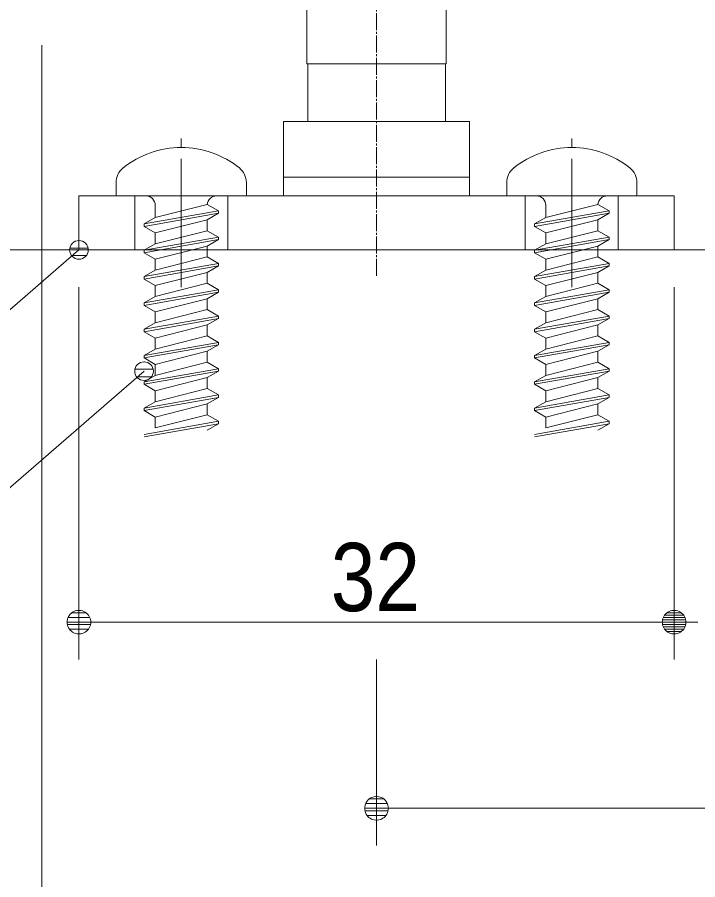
# Model space of a CAD drawing. Units: millimetres, scale not verified. Extents: x -6062 to 6062, y -3045 to 3045.
# Drawn here: x 785.5 to 1151.4, y -2338.4 to -1875 of the extents above; entities that cross this region are included whole.
import ezdxf
from ezdxf.enums import TextEntityAlignment as Align

# ---------------------------------------------------------------- set-up
doc = ezdxf.new("R2010")
doc.units = ezdxf.units.MM
doc.header["$LTSCALE"] = 20
doc.linetypes.add('CHAIN2', pattern=[12, 9, -1, 1, -1])
for name, color, linetype, lineweight in [('0-0_2寸法-3', 7, 'Continuous', 9), ('0-1_3一般', 7, 'Continuous', 9), ('0-3_2寸法-1', 7, 'Continuous', 9), ('0-4_0', 7, 'Continuous', 9)]:
    doc.layers.add(name, color=color, linetype=linetype, lineweight=lineweight)
doc.styles.add('ＭＳ Ｐゴシック', font='')
doc.styles.get('ＭＳ Ｐゴシック').set_extended_font_data('MS PGothic')

# ---------------------------------------------------------------- blocks, each defined once
blk = doc.blocks.new('_Dot')
at = {"layer": '0-4_0'}
for p, q in [((-10, 0), (-20, 0)), ((9.78, 2), (-9.78, 2)), ((7.99, 6), (-7.99, 6)), ((9.16, -3.98), (-9.16, -3.98)), ((6, -7.98), (-6, -7.98))]:
    blk.add_line(p, q, dxfattribs=at)
for points in [[(10, 0), (9.92, 1.25), (9.69, 2.49), (9.3, 3.68), (8.76, 4.82), (8.09, 5.88), (7.29, 6.85), (6.37, 7.71), (5.36, 8.44), (4.26, 9.05), (3.09, 9.51), (1.87, 9.82), (0.63, 9.98), (-0.63, 9.98), (-1.87, 9.82), (-3.09, 9.51), (-4.26, 9.05), (-5.36, 8.44), (-6.37, 7.71), (-7.29, 6.85), (-8.09, 5.88), (-8.76, 4.82), (-9.3, 3.68), (-9.69, 2.49), (-9.92, 1.25), (-10, 0), (0, 0)], [(-10, 0), (-9.92, -1.25), (-9.69, -2.49), (-9.3, -3.68), (-8.76, -4.82), (-8.09, -5.88), (-7.29, -6.85), (-6.37, -7.71), (-5.36, -8.44), (-4.26, -9.05), (-3.09, -9.51), (-1.87, -9.82), (-0.63, -9.98), (0.63, -9.98), (1.87, -9.82), (3.09, -9.51), (4.26, -9.05), (5.36, -8.44), (6.37, -7.71), (7.29, -6.85), (8.09, -5.88), (8.76, -4.82), (9.3, -3.68), (9.69, -2.49), (9.92, -1.25), (10, 0), (0, 0)]]:
    blk.add_lwpolyline(points, close=True, dxfattribs=at)
blk = doc.blocks.new('グループ-32')
at = {"layer": '0-1_3一般'}
blk.add_line((49596.2, -40000), (69523.7, -40000), dxfattribs=at)
blk = doc.blocks.new('グループ-52')
at = {"layer": '0-1_3一般'}
for p, q in [((57423.7, -38900), (57423.7, -38803.3)), ((56723.7, -39420), (56723.7, -39275.5)), ((58123.7, -39275.5), (58123.7, -39420)), ((58123.7, -39420), (57803.7, -39420)), ((57703.7, -39510.7), (57143.7, -39652.1)), ((57143.7, -39652.1), (57143.7, -39520)), ((57704.1, -39511), (57703.7, -39510.7)), ((57823.7, -39580), (57704.1, -39511)), ((57823.7, -39580), (57023.7, -39721.3)), ((57143.7, -39652.1), (57023.7, -39721.3)), ((57823.7, -39580), (57823.7, -39606.7)), ((57023.7, -39721.3), (57023.7, -39748)), ((57023.7, -39748), (57143.7, -39817.3)), ((57143.7, -39817.3), (57703.7, -39675.9)), ((57703.7, -39793.4), (57703.7, -39675.9)), ((57703.7, -39793.4), (57143.7, -39934.7)), ((57143.7, -39934.7), (57143.7, -39817.3)), ((57823.7, -39862.7), (57703.7, -39793.4)), ((57023.7, -40030.7), (57823.7, -39889.3)), ((57143.7, -39934.7), (57023.7, -40004)), ((57823.7, -39889.3), (57703.7, -39958.6)), ((57823.7, -39862.7), (57823.7, -39889.3)), ((57703.7, -40076.1), (57703.7, -39958.6)), ((57143.7, -40217.4), (57143.7, -40099.9)), ((57823.7, -40145.3), (57023.7, -40286.7)), ((57143.7, -40217.4), (57023.7, -40286.7)), ((57823.7, -40145.3), (57823.7, -40172)), ((57023.7, -40286.7), (57023.7, -40313.3)), ((57023.7, -40313.3), (57143.7, -40382.6)), ((57143.7, -40382.6), (57703.7, -40241.3)), ((57703.7, -40358.7), (57703.7, -40241.3)), ((57703.7, -40358.7), (57143.7, -40500.1)), ((57143.7, -40500.1), (57143.7, -40382.6)), ((57823.7, -40428), (57703.7, -40358.7)), ((57023.7, -40596), (57823.7, -40454.7)), ((57823.7, -40454.7), (57703.7, -40523.9)), ((57823.7, -40428), (57823.7, -40454.7)), ((57143.7, -40500.1), (57023.7, -40569.3)), ((57703.7, -40641.4), (57703.7, -40523.9)), ((57143.7, -40782.7), (57143.7, -40665.3)), ((57823.7, -40710.7), (57023.7, -40852)), ((57823.7, -40710.7), (57823.7, -40737.3)), ((57143.7, -40782.7), (57023.7, -40852)), ((57023.7, -40852), (57023.7, -40878.7)), ((57143.7, -40947.9), (57703.7, -40806.6)), ((57703.7, -40924.1), (57703.7, -40806.6)), ((57023.7, -40878.7), (57143.7, -40947.9)), ((57703.7, -40924.1), (57143.7, -41065.4)), ((57143.7, -41065.4), (57143.7, -40947.9)), ((57823.7, -40993.3), (57703.7, -40924.1)), ((57023.7, -41161.3), (57823.7, -41020)), ((57823.7, -41020), (57703.7, -41089.3)), ((57823.7, -40993.3), (57823.7, -41020)), ((57143.7, -41065.4), (57023.7, -41134.7)), ((57703.7, -41206.7), (57703.7, -41089.3)), ((57703.7, -41206.7), (57143.7, -41348.1)), ((57143.7, -41348.1), (57143.7, -41230.6)), ((57823.7, -41276), (57703.7, -41206.7)), ((57823.7, -41276), (57023.7, -41417.3)), ((57823.7, -41302.7), (57703.7, -41371.9)), ((57823.7, -41276), (57823.7, -41302.7)), ((57143.7, -41348.1), (57023.7, -41417.3)), ((57143.7, -41513.3), (57703.7, -41371.9)), ((57703.7, -41489.4), (57703.7, -41371.9)), ((57023.7, -41444), (57143.7, -41513.3)), ((57823.7, -41558.7), (57703.7, -41489.4)), ((57023.7, -41726.7), (57823.7, -41585.3)), ((57023.7, -41726.7), (57823.7, -41585.3)), ((57823.7, -41585.3), (57703.7, -41654.6)), ((57823.7, -41585.3), (57703.7, -41654.6)), ((57823.7, -41585.3), (57703.7, -41654.6)), ((57823.7, -41585.3), (57703.7, -41654.6)), ((57823.7, -41585.3), (57703.7, -41654.6)), ((57823.7, -41585.3), (57703.7, -41654.6)), ((57823.7, -41558.7), (57823.7, -41585.3)), ((57823.7, -41558.7), (57823.7, -41585.3)), ((57823.7, -41558.7), (57823.7, -41585.3)), ((57143.7, -41630.7), (57023.7, -41700)), ((57703.7, -41772.1), (57703.7, -41654.6)), ((57823.7, -41841.3), (57023.7, -41982.7)), ((57823.7, -41841.3), (57823.7, -41868))]:
    blk.add_line(p, q, dxfattribs=at)
for points in [[(57803.7, -39420), (57043.7, -39420), (56723.7, -39420)], [(57023.7, -39748), (57823.7, -39606.7), (57703.7, -39675.9)], [(57823.7, -39862.7), (57023.7, -40004), (57023.7, -40030.7)], [(57023.7, -40030.7), (57143.7, -40099.9), (57703.7, -39958.6)], [(57823.7, -40145.3), (57703.7, -40076.1), (57143.7, -40217.4)], [(57023.7, -40313.3), (57823.7, -40172), (57703.7, -40241.3)], [(57823.7, -40428), (57023.7, -40569.3), (57023.7, -40596)], [(57023.7, -40596), (57143.7, -40665.3), (57703.7, -40523.9)], [(57823.7, -40710.7), (57703.7, -40641.4), (57143.7, -40782.7)], [(57023.7, -40878.7), (57823.7, -40737.3), (57703.7, -40806.6)], [(57823.7, -40993.3), (57023.7, -41134.7), (57023.7, -41161.3)], [(57023.7, -41161.3), (57143.7, -41230.6), (57703.7, -41089.3)], [(57023.7, -41444), (57823.7, -41302.7), (57703.7, -41371.9)], [(57023.7, -41417.3), (57023.7, -41444), (57823.7, -41302.7), (57703.7, -41371.9)], [(57703.7, -41489.4), (57143.7, -41630.7), (57143.7, -41513.3)], [(57823.7, -41558.7), (57023.7, -41700), (57023.7, -41726.7)], [(57023.7, -41726.7), (57143.7, -41795.9), (57703.7, -41654.6)], [(57823.7, -41841.3), (57703.7, -41772.1), (57143.7, -41913.4), (57143.7, -41795.9)], [(57023.7, -42009.3), (57823.7, -41868), (57703.7, -41937.3)]]:
    blk.add_lwpolyline(points, dxfattribs=at)
for centre, radius, start, end in [((57423.7, -39900), 1000, 90, 109.34109), ((57423.7, -39900), 1000, 70.65891, 90), ((57423.7, -39900), 1000, 109.34109, 128.68219), ((57423.7, -39900), 1000, 51.31781, 70.65891), ((56923.7, -39275.5), 200, 154.34109, 180), ((56923.7, -39275.5), 200, 128.68219, 154.34109), ((57923.7, -39275.5), 200, 25.65891, 51.31781), ((57923.7, -39275.5), 200, 0, 25.65891), ((57043.7, -39520), 100, 45, 90), ((57043.7, -39520), 100, 0, 45), ((57803.7, -39520), 100, 132.40515, 174.8103), ((57803.7, -39520), 100, 90, 132.40515)]:
    blk.add_arc(centre, radius, start, end, dxfattribs=at)
blk = doc.blocks.new('グループ-56')
at = {"layer": '0-1_3一般'}
for p, q in [((53223.7, -38900), (53223.7, -38803.3)), ((52523.7, -39420), (52523.7, -39275.5)), ((52843.7, -39420), (52523.7, -39420)), ((53603.7, -39420), (52843.7, -39420)), ((53503.7, -39510.7), (52943.7, -39652.1)), ((52943.7, -39652.1), (52943.7, -39520)), ((53504.1, -39511), (53503.7, -39510.7)), ((53623.7, -39580), (53504.1, -39511)), ((52823.7, -39748), (53623.7, -39606.7)), ((52943.7, -39652.1), (52823.7, -39721.3)), ((53623.7, -39606.7), (53503.7, -39675.9)), ((53623.7, -39580), (53623.7, -39606.7)), ((53503.7, -39793.4), (53503.7, -39675.9)), ((52943.7, -39934.7), (52943.7, -39817.3)), ((53623.7, -39862.7), (52823.7, -40004)), ((52943.7, -39934.7), (52823.7, -40004)), ((53623.7, -39862.7), (53623.7, -39889.3)), ((52823.7, -40004), (52823.7, -40030.7)), ((52823.7, -40030.7), (52943.7, -40099.9)), ((52943.7, -40099.9), (53503.7, -39958.6)), ((53503.7, -40076.1), (53503.7, -39958.6)), ((53503.7, -40076.1), (52943.7, -40217.4)), ((52943.7, -40217.4), (52943.7, -40099.9)), ((53623.7, -40145.3), (53503.7, -40076.1)), ((52823.7, -40313.3), (53623.7, -40172)), ((52943.7, -40217.4), (52823.7, -40286.7)), ((53623.7, -40172), (53503.7, -40241.3)), ((53623.7, -40145.3), (53623.7, -40172)), ((53503.7, -40358.7), (53503.7, -40241.3)), ((52943.7, -40500.1), (52943.7, -40382.6)), ((53623.7, -40428), (52823.7, -40569.3)), ((53623.7, -40428), (53623.7, -40454.7)), ((52943.7, -40500.1), (52823.7, -40569.3)), ((52823.7, -40569.3), (52823.7, -40596)), ((52943.7, -40665.3), (53503.7, -40523.9)), ((53503.7, -40641.4), (53503.7, -40523.9)), ((52823.7, -40596), (52943.7, -40665.3)), ((53503.7, -40641.4), (52943.7, -40782.7)), ((52943.7, -40782.7), (52943.7, -40665.3)), ((53623.7, -40710.7), (53503.7, -40641.4)), ((52823.7, -40878.7), (53623.7, -40737.3)), ((53623.7, -40737.3), (53503.7, -40806.6)), ((53623.7, -40710.7), (53623.7, -40737.3)), ((52943.7, -40782.7), (52823.7, -40852)), ((53503.7, -40924.1), (53503.7, -40806.6)), ((52943.7, -41065.4), (52943.7, -40947.9)), ((53623.7, -40993.3), (52823.7, -41134.7)), ((53623.7, -40993.3), (53623.7, -41020)), ((52943.7, -41065.4), (52823.7, -41134.7)), ((52823.7, -41134.7), (52823.7, -41161.3)), ((52943.7, -41230.6), (53503.7, -41089.3)), ((53503.7, -41206.7), (53503.7, -41089.3)), ((52823.7, -41161.3), (52943.7, -41230.6)), ((53623.7, -41276), (53503.7, -41206.7)), ((53623.7, -41276), (52823.7, -41417.3)), ((52823.7, -41444), (53623.7, -41302.7)), ((52823.7, -41444), (53623.7, -41302.7)), ((53623.7, -41302.7), (53503.7, -41371.9)), ((53623.7, -41302.7), (53503.7, -41371.9)), ((53623.7, -41302.7), (53503.7, -41371.9)), ((53623.7, -41276), (53623.7, -41302.7)), ((52943.7, -41348.1), (52823.7, -41417.3)), ((52823.7, -41417.3), (52823.7, -41444)), ((53503.7, -41489.4), (53503.7, -41371.9)), ((53503.7, -41489.4), (52943.7, -41630.7)), ((52943.7, -41630.7), (52943.7, -41513.3)), ((53623.7, -41558.7), (53503.7, -41489.4)), ((53623.7, -41558.7), (52823.7, -41700)), ((53623.7, -41585.3), (53503.7, -41654.6)), ((53623.7, -41585.3), (53503.7, -41654.6)), ((53623.7, -41585.3), (53503.7, -41654.6)), ((53623.7, -41558.7), (53623.7, -41585.3)), ((53623.7, -41558.7), (53623.7, -41585.3)), ((52943.7, -41630.7), (52823.7, -41700)), ((52823.7, -41700), (52823.7, -41726.7)), ((52943.7, -41795.9), (53503.7, -41654.6)), ((53503.7, -41772.1), (53503.7, -41654.6)), ((52823.7, -41726.7), (52943.7, -41795.9)), ((53503.7, -41772.1), (52943.7, -41913.4)), ((52943.7, -41913.4), (52943.7, -41795.9)), ((53623.7, -41841.3), (53503.7, -41772.1)), ((53623.7, -41841.3), (52823.7, -41982.7)), ((52823.7, -42009.3), (53623.7, -41868)), ((53623.7, -41868), (53503.7, -41937.3)), ((53623.7, -41841.3), (53623.7, -41868))]:
    blk.add_line(p, q, dxfattribs=at)
for points in [[(53923.7, -39275.5), (53923.7, -39420), (53603.7, -39420)], [(53623.7, -39580), (52823.7, -39721.3), (52823.7, -39748)], [(52823.7, -39748), (52943.7, -39817.3), (53503.7, -39675.9)], [(53623.7, -39862.7), (53503.7, -39793.4), (52943.7, -39934.7)], [(52823.7, -40030.7), (53623.7, -39889.3), (53503.7, -39958.6)], [(53623.7, -40145.3), (52823.7, -40286.7), (52823.7, -40313.3)], [(52823.7, -40313.3), (52943.7, -40382.6), (53503.7, -40241.3)], [(53623.7, -40428), (53503.7, -40358.7), (52943.7, -40500.1)], [(52823.7, -40596), (53623.7, -40454.7), (53503.7, -40523.9)], [(53623.7, -40710.7), (52823.7, -40852), (52823.7, -40878.7)], [(52823.7, -40878.7), (52943.7, -40947.9), (53503.7, -40806.6)], [(53623.7, -40993.3), (53503.7, -40924.1), (52943.7, -41065.4)], [(52823.7, -41161.3), (53623.7, -41020), (53503.7, -41089.3)], [(53503.7, -41206.7), (52943.7, -41348.1), (52943.7, -41230.6)], [(52823.7, -41444), (52943.7, -41513.3), (53503.7, -41371.9)], [(52823.7, -41726.7), (53623.7, -41585.3), (53503.7, -41654.6)], [(52823.7, -41726.7), (53623.7, -41585.3), (53503.7, -41654.6)], [(53623.7, -41558.7), (53623.7, -41585.3), (53503.7, -41654.6)]]:
    blk.add_lwpolyline(points, dxfattribs=at)
for centre, radius, start, end in [((53223.7, -39900), 1000, 90, 109.34109), ((53223.7, -39900), 1000, 70.65891, 90), ((53223.7, -39900), 1000, 109.34109, 128.68219), ((53223.7, -39900), 1000, 51.31781, 70.65891), ((52723.7, -39275.5), 200, 154.34109, 180), ((52723.7, -39275.5), 200, 128.68219, 154.34109), ((53723.7, -39275.5), 200, 25.65891, 51.31781), ((53723.7, -39275.5), 200, 0, 25.65891), ((52843.7, -39520), 100, 45, 90), ((52843.7, -39520), 100, 0, 45), ((53603.7, -39520), 100, 132.40515, 174.8103), ((53603.7, -39520), 100, 90, 132.40515)]:
    blk.add_arc(centre, radius, start, end, dxfattribs=at)
blk = doc.blocks.new('グループ-60')
at = {"layer": '0-1_3一般'}
for p, q in [((55973.7, -35500), (54673.7, -35500)), ((56073.7, -38000), (56073.7, -35600))]:
    blk.add_line(p, q, dxfattribs=at)
blk.add_lwpolyline([(54573.7, -35600), (54573.7, -38000), (56073.7, -38000)], dxfattribs=at)
for centre, start, end in [((54673.7, -35600), 135, 180), ((54673.7, -35600), 90, 135), ((55973.7, -35600), 45, 90), ((55973.7, -35600), 0, 45)]:
    blk.add_arc(centre, 100, start, end, dxfattribs=at)
blk = doc.blocks.new('グループ-61')
at = {"layer": '0-1_3一般', "linetype": 'CHAIN2'}
blk.add_line((55323.7, -40277.5), (55323.7, -30158.5), dxfattribs=at)
at = {"layer": '0-1_3一般'}
for p, q in [((56063.7, -38000), (54583.7, -38000)), ((54583.7, -38000), (54583.7, -38620)), ((56063.7, -38000), (56063.7, -38620)), ((54323.7, -39220), (54323.7, -38620)), ((55723.7, -38620), (56323.7, -38620)), ((56323.7, -39220), (56323.7, -38620)), ((56323.7, -39220), (54323.7, -39220))]:
    blk.add_line(p, q, dxfattribs=at)
blk.add_lwpolyline([(54323.7, -38620), (54923.7, -38620), (55723.7, -38620)], dxfattribs=at)
blk = doc.blocks.new('グループ-62')
at = {"layer": '0-1_3一般'}
for p, q in [((53223.7, -40400), (53223.7, -39020)), ((57423.7, -40400), (57423.7, -39020)), ((54323.7, -39220), (54323.7, -39420)), ((56323.7, -39220), (54323.7, -39220)), ((56323.7, -39420), (56323.7, -39220)), ((52123.7, -39420), (58523.7, -39420)), ((52123.7, -40000), (52123.7, -39420)), ((52723.7, -40000), (52723.7, -39420)), ((53723.7, -39420), (53723.7, -40000)), ((56923.7, -40000), (56923.7, -39420)), ((57923.7, -39420), (57923.7, -40000)), ((58523.7, -39420), (58523.7, -40000)), ((58523.7, -40000), (52123.7, -40000))]:
    blk.add_line(p, q, dxfattribs=at)
for name in ['グループ-61', 'グループ-60']:
    blk.add_blockref(name, (0, 0), dxfattribs=at)
blk = doc.blocks.new('グループ-65')
at = {"layer": '0-1_3一般'}
for name in ['グループ-62', 'グループ-56', 'グループ-52']:
    blk.add_blockref(name, (0, 0), dxfattribs=at)
blk = doc.blocks.new('グループ-66')
at = {"layer": '0-1_3一般'}
for name in ['グループ-65', 'グループ-32']:
    blk.add_blockref(name, (0, 0), dxfattribs=at)

msp = doc.modelspace()

# ---------------------------------------------------------------- linework, layer by layer
at = {"layer": '0-0_2寸法-3'}
for p, q in [((818.85, -1995.01), (818.52, -1995.01)), ((818.85, -1995.01), (818.52, -1995.01)), ((823.58, -1999.01), (813.79, -1999.01)), ((822.68, -2003.01), (814.69, -2003.01)), ((853.85, -2060.14), (853.52, -2060.14)), ((853.85, -2060.14), (853.52, -2060.14)), ((858.58, -2064.14), (848.79, -2064.14)), ((857.68, -2068.14), (849.69, -2068.14))]:
    msp.add_line(p, q, dxfattribs=at)
for points in [[(818.68, -2000), (703.21, -2100), (387.2, -2100)], [(853.68, -2065.13), (697.95, -2200), (411.65, -2200)]]:
    msp.add_lwpolyline(points, dxfattribs=at)
for centre in [(818.68, -2000), (818.68, -2000), (853.68, -2065.13), (853.68, -2065.13)]:
    msp.add_circle(centre, 5.01, dxfattribs=at)
at = {"layer": '0-3_2寸法-1'}
for p, q in [((798.68, -1890), (798.68, -2420)), ((818.68, -2020), (818.68, -2220)), ((1138.68, -2020), (1138.68, -2220)), ((1138.68, -2020), (1138.68, -2220)), ((1125.97, -2200), (831.4, -2200)), ((978.68, -2220), (978.68, -2320)), ((1405.97, -2300), (991.4, -2300))]:
    msp.add_line(p, q, dxfattribs=at)

# ---------------------------------------------------------------- block references
at = {"layer": '0-1_3一般', "xscale": 0.05, "yscale": 0.05}
msp.add_blockref('グループ-66', (-1787.5, 0), dxfattribs=at)
at = {"layer": '0-3_2寸法-1', "xscale": 0.6356201, "yscale": 0.6356201, "rotation": 180}
for p in [(818.68, -2200), (1138.68, -2200), (978.68, -2300)]:
    msp.add_blockref('_Dot', p, dxfattribs=at)
at = {"layer": '0-3_2寸法-1', "xscale": 0.6356201, "yscale": 0.6356201}
msp.add_blockref('_Dot', (1138.68, -2200), dxfattribs=at)

# ---------------------------------------------------------------- texts
at = {"layer": '0-3_2寸法-1', "style": 'ＭＳ Ｐゴシック', "width": 0.9}
msp.add_text('32', height=36.66, dxfattribs=at).set_placement((954.09, -2205.06), align=Align.BOTTOM_LEFT)

doc.saveas('drawing.dxf')
